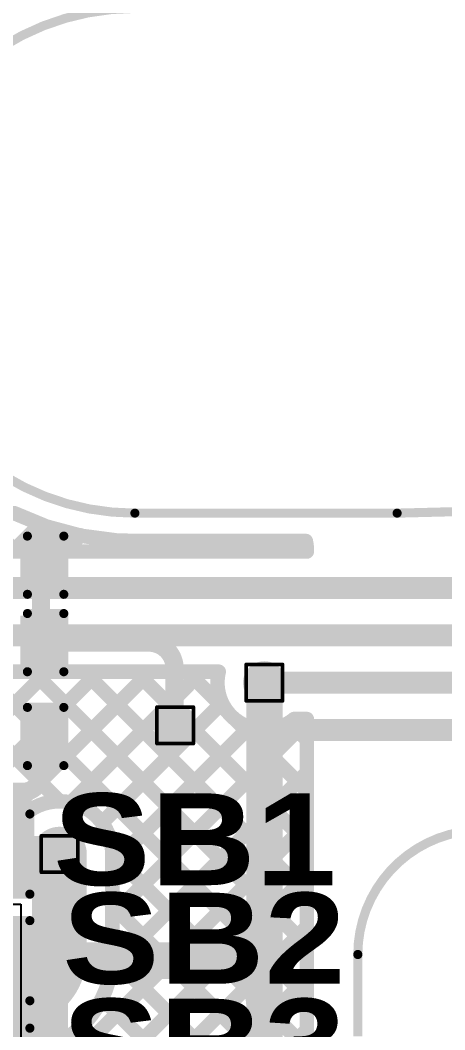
# Model space of a CAD drawing. Header units: inches. Extents: x -17 to 349, y -40 to 215.
# Drawn here: x 111.03 to 116.95, y 122.64 to 136.72 of the extents above; entities that cross this region are included whole.
import ezdxf

# ---------------------------------------------------------------- set-up
doc = ezdxf.new("R2010")
doc.units = ezdxf.units.IN
for name, color, linetype in [('Board Outline', 216, 'Continuous'), ('Bottom Layer', 5, 'Continuous'), ('Drill Drawing', 1, 'Continuous'), ('Top Layer', 1, 'Continuous'), ('Top Overlay', 2, 'Continuous'), ('Top Paste', 8, 'Continuous'), ('Top Solder', 216, 'Continuous'), ('Via Holes', 16, 'Continuous')]:
    doc.layers.add(name, color=color, linetype=linetype)
doc.styles.add('Arial Black_Bold', font='', dxfattribs={"height": 0.2})
doc.styles.get('Arial Black_Bold').set_extended_font_data('Arial Black', bold=True)

# ---------------------------------------------------------------- blocks, each defined once
blk = doc.blocks.new('C___0402_57')
at = {"layer": 'Top Layer'}
for points in [[(-0.699, -0.318), (-0.699, 0.318), (-0.241, 0.318), (-0.241, -0.318)], [(0.241, -0.318), (0.241, 0.318), (0.699, 0.318), (0.699, -0.318)]]:
    blk.add_hatch(color=1, dxfattribs=at).paths.add_polyline_path(points)
at = {"layer": 'Top Paste'}
for points in [[(-0.699, -0.318), (-0.699, 0.318), (-0.241, 0.318), (-0.241, -0.318)], [(0.241, -0.318), (0.241, 0.318), (0.699, 0.318), (0.699, -0.318)]]:
    blk.add_hatch(color=8, dxfattribs=at).paths.add_polyline_path(points)
at = {"layer": 'Top Solder'}
for points in [[(-0.758, -0.377), (-0.758, 0.377), (-0.181, 0.377), (-0.181, -0.377)], [(0.181, -0.377), (0.181, 0.377), (0.758, 0.377), (0.758, -0.377)]]:
    blk.add_hatch(color=216, dxfattribs=at).paths.add_polyline_path(points)
at = {"layer": 'Top Overlay', "const_width": 0.127}
for points in [[(-0.279, 0.406), (-0.787, 0.406)], [(-0.787, 0.406), (-0.787, -0.406)], [(0.787, 0.406), (0.279, 0.406)], [(0.787, 0.406), (0.787, -0.406)], [(-0.279, -0.406), (-0.787, -0.406)], [(0.787, -0.406), (0.279, -0.406)]]:
    blk.add_lwpolyline(points, dxfattribs=at)
at = {"layer": 'Top Overlay', "const_width": 0.0635}
for points in [[(-0.819, 0.406, 1), (-0.756, 0.406, 1)], [(-0.819, 0.406, 1), (-0.756, 0.406, 1)], [(-0.311, 0.406, 1), (-0.248, 0.406, 1)], [(0.248, 0.406, 1), (0.311, 0.406, 1)], [(0.756, 0.406, 1), (0.819, 0.406, 1)], [(0.756, 0.406, 1), (0.819, 0.406, 1)], [(-0.819, -0.406, 1), (-0.756, -0.406, 1)], [(-0.819, -0.406, 1), (-0.756, -0.406, 1)], [(-0.311, -0.406, 1), (-0.248, -0.406, 1)], [(0.248, -0.406, 1), (0.311, -0.406, 1)], [(0.756, -0.406, 1), (0.819, -0.406, 1)], [(0.756, -0.406, 1), (0.819, -0.406, 1)]]:
    blk.add_lwpolyline(points, format="xyb", close=True, dxfattribs=at)
blk = doc.blocks.new('S______B______74')
at = {"layer": 'Top Layer'}
for points in [[(-1.143, -0.4445), (-1.143, 0.4445), (-0.381, 0.4445), (-0.381, -0.4445)], [(0.381, -0.4445), (0.381, 0.4445), (1.143, 0.4445), (1.143, -0.4445)]]:
    blk.add_hatch(color=1, dxfattribs=at).paths.add_polyline_path(points)
at = {"layer": 'Top Paste'}
for points in [[(-1.143, -0.4445), (-1.143, 0.4445), (-0.381, 0.4445), (-0.381, -0.4445)], [(0.381, -0.4445), (0.381, 0.4445), (1.143, 0.4445), (1.143, -0.4445)]]:
    blk.add_hatch(color=8, dxfattribs=at).paths.add_polyline_path(points)
at = {"layer": 'Top Solder'}
for points in [[(-1.2446, -0.5461), (-1.2446, 0.5461), (-0.2794, 0.5461), (-0.2794, -0.5461)], [(0.2794, -0.5461), (0.2794, 0.5461), (1.2446, 0.5461), (1.2446, -0.5461)]]:
    blk.add_hatch(color=216, dxfattribs=at).paths.add_polyline_path(points)
at = {"layer": 'Top Overlay', "const_width": 0.127}
for points in [[(1.27, 0.5588), (-1.27, 0.5588)], [(-1.27, 0.5588), (-1.27, -0.5588)], [(1.27, 0.5588), (1.27, -0.5588)], [(1.27, -0.5588), (-1.27, -0.5588)]]:
    blk.add_lwpolyline(points, dxfattribs=at)
at = {"layer": 'Top Overlay', "const_width": 0.0635}
for points in [[(-1.30175, 0.5588, 1), (-1.23825, 0.5588, 1)], [(-1.30175, 0.5588, 1), (-1.23825, 0.5588, 1)], [(1.23825, 0.5588, 1), (1.30175, 0.5588, 1)], [(1.23825, 0.5588, 1), (1.30175, 0.5588, 1)], [(-1.30175, -0.5588, 1), (-1.23825, -0.5588, 1)], [(-1.30175, -0.5588, 1), (-1.23825, -0.5588, 1)], [(1.23825, -0.5588, 1), (1.30175, -0.5588, 1)], [(1.23825, -0.5588, 1), (1.30175, -0.5588, 1)]]:
    blk.add_lwpolyline(points, format="xyb", close=True, dxfattribs=at)
blk = doc.blocks.new('S______B______75')
at = {"layer": 'Top Layer'}
for points in [[(-1.143, -0.4445), (-1.143, 0.4445), (-0.381, 0.4445), (-0.381, -0.4445)], [(0.381, -0.4445), (0.381, 0.4445), (1.143, 0.4445), (1.143, -0.4445)]]:
    blk.add_hatch(color=1, dxfattribs=at).paths.add_polyline_path(points)
at = {"layer": 'Top Paste'}
for points in [[(-1.143, -0.4445), (-1.143, 0.4445), (-0.381, 0.4445), (-0.381, -0.4445)], [(0.381, -0.4445), (0.381, 0.4445), (1.143, 0.4445), (1.143, -0.4445)]]:
    blk.add_hatch(color=8, dxfattribs=at).paths.add_polyline_path(points)
at = {"layer": 'Top Solder'}
for points in [[(-1.2446, -0.5461), (-1.2446, 0.5461), (-0.2794, 0.5461), (-0.2794, -0.5461)], [(0.2794, -0.5461), (0.2794, 0.5461), (1.2446, 0.5461), (1.2446, -0.5461)]]:
    blk.add_hatch(color=216, dxfattribs=at).paths.add_polyline_path(points)
at = {"layer": 'Top Overlay', "const_width": 0.127}
for points in [[(1.27, 0.5588), (-1.27, 0.5588)], [(-1.27, 0.5588), (-1.27, -0.5588)], [(1.27, 0.5588), (1.27, -0.5588)], [(1.27, -0.5588), (-1.27, -0.5588)]]:
    blk.add_lwpolyline(points, dxfattribs=at)
at = {"layer": 'Top Overlay', "const_width": 0.0635}
for points in [[(-1.30175, 0.5588, 1), (-1.23825, 0.5588, 1)], [(-1.30175, 0.5588, 1), (-1.23825, 0.5588, 1)], [(1.23825, 0.5588, 1), (1.30175, 0.5588, 1)], [(1.23825, 0.5588, 1), (1.30175, 0.5588, 1)], [(-1.30175, -0.5588, 1), (-1.23825, -0.5588, 1)], [(-1.30175, -0.5588, 1), (-1.23825, -0.5588, 1)], [(1.23825, -0.5588, 1), (1.30175, -0.5588, 1)], [(1.23825, -0.5588, 1), (1.30175, -0.5588, 1)]]:
    blk.add_lwpolyline(points, format="xyb", close=True, dxfattribs=at)
blk = doc.blocks.new('S______B______76')
at = {"layer": 'Top Layer'}
for points in [[(-1.143, -0.445), (-1.143, 0.445), (-0.381, 0.445), (-0.381, -0.445)], [(0.381, -0.445), (0.381, 0.445), (1.143, 0.445), (1.143, -0.445)]]:
    blk.add_hatch(color=1, dxfattribs=at).paths.add_polyline_path(points)
at = {"layer": 'Top Paste'}
for points in [[(-1.143, -0.445), (-1.143, 0.445), (-0.381, 0.445), (-0.381, -0.445)], [(0.381, -0.445), (0.381, 0.445), (1.143, 0.445), (1.143, -0.445)]]:
    blk.add_hatch(color=8, dxfattribs=at).paths.add_polyline_path(points)
at = {"layer": 'Top Solder'}
for points in [[(-1.245, -0.546), (-1.245, 0.546), (-0.279, 0.546), (-0.279, -0.546)], [(0.279, -0.546), (0.279, 0.546), (1.245, 0.546), (1.245, -0.546)]]:
    blk.add_hatch(color=216, dxfattribs=at).paths.add_polyline_path(points)
at = {"layer": 'Top Overlay', "const_width": 0.127}
for points in [[(-1.27, 0.559), (1.27, 0.559)], [(-1.27, -0.559), (-1.27, 0.559)], [(1.27, -0.559), (1.27, 0.559)], [(-1.27, -0.559), (1.27, -0.559)]]:
    blk.add_lwpolyline(points, dxfattribs=at)
at = {"layer": 'Top Overlay', "const_width": 0.0635}
for points in [[(-1.302, 0.559, 1), (-1.238, 0.559, 1)], [(-1.302, 0.559, 1), (-1.238, 0.559, 1)], [(1.238, 0.559, 1), (1.302, 0.559, 1)], [(1.238, 0.559, 1), (1.302, 0.559, 1)], [(-1.302, -0.559, 1), (-1.238, -0.559, 1)], [(-1.302, -0.559, 1), (-1.238, -0.559, 1)], [(1.238, -0.559, 1), (1.302, -0.559, 1)], [(1.238, -0.559, 1), (1.302, -0.559, 1)]]:
    blk.add_lwpolyline(points, format="xyb", close=True, dxfattribs=at)
at = {"layer": 'Top Overlay', "style": 'Arial Black_Bold'}
blk.add_text('SB1', height=1.27, dxfattribs=at).set_placement((1.598, -0.423))
blk = doc.blocks.new('C___0402_87')
at = {"layer": 'Top Layer'}
for points in [[(-0.699, -0.318), (-0.699, 0.318), (-0.241, 0.318), (-0.241, -0.318)], [(0.241, -0.318), (0.241, 0.318), (0.699, 0.318), (0.699, -0.318)]]:
    blk.add_hatch(color=1, dxfattribs=at).paths.add_polyline_path(points)
at = {"layer": 'Top Paste'}
for points in [[(-0.699, -0.318), (-0.699, 0.318), (-0.241, 0.318), (-0.241, -0.318)], [(0.241, -0.318), (0.241, 0.318), (0.699, 0.318), (0.699, -0.318)]]:
    blk.add_hatch(color=8, dxfattribs=at).paths.add_polyline_path(points)
at = {"layer": 'Top Solder'}
for points in [[(-0.758, -0.377), (-0.758, 0.377), (-0.181, 0.377), (-0.181, -0.377)], [(0.181, -0.377), (0.181, 0.377), (0.758, 0.377), (0.758, -0.377)]]:
    blk.add_hatch(color=216, dxfattribs=at).paths.add_polyline_path(points)
at = {"layer": 'Top Overlay', "const_width": 0.127}
for points in [[(-0.787, 0.406), (-0.279, 0.406)], [(-0.787, -0.406), (-0.787, 0.406)], [(0.279, 0.406), (0.787, 0.406)], [(0.787, -0.406), (0.787, 0.406)], [(-0.787, -0.406), (-0.279, -0.406)], [(0.279, -0.406), (0.787, -0.406)]]:
    blk.add_lwpolyline(points, dxfattribs=at)
at = {"layer": 'Top Overlay', "const_width": 0.0635}
for points in [[(-0.819, 0.406, 1), (-0.756, 0.406, 1)], [(-0.819, 0.406, 1), (-0.756, 0.406, 1)], [(-0.311, 0.406, 1), (-0.248, 0.406, 1)], [(0.248, 0.406, 1), (0.311, 0.406, 1)], [(0.756, 0.406, 1), (0.819, 0.406, 1)], [(0.756, 0.406, 1), (0.819, 0.406, 1)], [(-0.819, -0.406, 1), (-0.756, -0.406, 1)], [(-0.819, -0.406, 1), (-0.756, -0.406, 1)], [(-0.311, -0.406, 1), (-0.248, -0.406, 1)], [(0.248, -0.406, 1), (0.311, -0.406, 1)], [(0.756, -0.406, 1), (0.819, -0.406, 1)], [(0.756, -0.406, 1), (0.819, -0.406, 1)]]:
    blk.add_lwpolyline(points, format="xyb", close=True, dxfattribs=at)
blk = doc.blocks.new('C___0402_93')
at = {"layer": 'Top Layer'}
for points in [[(-0.699, -0.318), (-0.699, 0.318), (-0.241, 0.318), (-0.241, -0.318)], [(0.241, -0.318), (0.241, 0.318), (0.699, 0.318), (0.699, -0.318)]]:
    blk.add_hatch(color=1, dxfattribs=at).paths.add_polyline_path(points)
at = {"layer": 'Top Paste'}
for points in [[(-0.699, -0.318), (-0.699, 0.318), (-0.241, 0.318), (-0.241, -0.318)], [(0.241, -0.318), (0.241, 0.318), (0.699, 0.318), (0.699, -0.318)]]:
    blk.add_hatch(color=8, dxfattribs=at).paths.add_polyline_path(points)
at = {"layer": 'Top Solder'}
for points in [[(-0.758, -0.377), (-0.758, 0.377), (-0.181, 0.377), (-0.181, -0.377)], [(0.181, -0.377), (0.181, 0.377), (0.758, 0.377), (0.758, -0.377)]]:
    blk.add_hatch(color=216, dxfattribs=at).paths.add_polyline_path(points)
at = {"layer": 'Top Overlay', "const_width": 0.127}
for points in [[(-0.279, 0.406), (-0.787, 0.406)], [(-0.787, 0.406), (-0.787, -0.406)], [(0.787, 0.406), (0.279, 0.406)], [(0.787, 0.406), (0.787, -0.406)], [(-0.279, -0.406), (-0.787, -0.406)], [(0.787, -0.406), (0.279, -0.406)]]:
    blk.add_lwpolyline(points, dxfattribs=at)
at = {"layer": 'Top Overlay', "const_width": 0.0635}
for points in [[(-0.819, 0.406, 1), (-0.756, 0.406, 1)], [(-0.819, 0.406, 1), (-0.756, 0.406, 1)], [(-0.311, 0.406, 1), (-0.248, 0.406, 1)], [(0.248, 0.406, 1), (0.311, 0.406, 1)], [(0.756, 0.406, 1), (0.819, 0.406, 1)], [(0.756, 0.406, 1), (0.819, 0.406, 1)], [(-0.819, -0.406, 1), (-0.756, -0.406, 1)], [(-0.819, -0.406, 1), (-0.756, -0.406, 1)], [(-0.311, -0.406, 1), (-0.248, -0.406, 1)], [(0.248, -0.406, 1), (0.311, -0.406, 1)], [(0.756, -0.406, 1), (0.819, -0.406, 1)], [(0.756, -0.406, 1), (0.819, -0.406, 1)]]:
    blk.add_lwpolyline(points, format="xyb", close=True, dxfattribs=at)

msp = doc.modelspace()

# ---------------------------------------------------------------- hatches: boundary and pattern name
at = {"layer": 'Bottom Layer'}
h = msp.add_hatch(color=5, dxfattribs=at)
edge = h.paths.add_edge_path()
edge.add_arc((114.437, 127.481), 0.3, 0, 360)
h = msp.add_hatch(color=5, dxfattribs=at)
edge = h.paths.add_edge_path()
edge.add_arc((113.192, 126.886), 0.3, 0, 360)
h = msp.add_hatch(color=5, dxfattribs=at)
edge = h.paths.add_edge_path()
edge.add_arc((111.578, 125.09), 0.3, 0, 360)
at = {"layer": 'Top Layer'}
h = msp.add_hatch(color=1, dxfattribs=at)
edge = h.paths.add_edge_path()
edge.add_arc((114.437, 127.481), 0.3, 0, 360)
h = msp.add_hatch(color=1, dxfattribs=at)
edge = h.paths.add_edge_path()
edge.add_arc((113.192, 126.886), 0.3, 0, 360)
h = msp.add_hatch(color=1, dxfattribs=at)
edge = h.paths.add_edge_path()
edge.add_arc((111.578, 125.09), 0.3, 0, 360)
for points in [[(111.405, 120.674), (111.695, 120.674), (111.695, 123.603), (111.405, 123.603)], [(110.657, 121.658), (111.531, 121.658), (111.531, 123.446), (110.657, 123.446)]]:
    msp.add_hatch(color=1, dxfattribs=at).paths.add_polyline_path(points)
at = {"layer": 'Via Holes'}
h = msp.add_hatch(color=7, dxfattribs=at)
edge = h.paths.add_edge_path()
edge.add_arc((114.437, 127.481), 0.15, 0, 360)
h = msp.add_hatch(color=7, dxfattribs=at)
edge = h.paths.add_edge_path()
edge.add_arc((113.192, 126.886), 0.15, 0, 360)
h = msp.add_hatch(color=7, dxfattribs=at)
edge = h.paths.add_edge_path()
edge.add_arc((111.578, 125.09), 0.15, 0, 360)

# ---------------------------------------------------------------- linework, layer by layer
at = {"layer": 'Board Outline', "const_width": 0.127}
for points in [[(109.172, 133.302, -0.424824), (112.627, 136.885)], [(112.629, 129.845, -0.414214), (109.172, 133.302)], [(115.74, 123.689, -0.389016), (117.325, 125.418)]]:
    msp.add_lwpolyline(points, format="xyb", dxfattribs=at)
for points in [[(116.289, 129.845), (122.503, 130.003)], [(112.629, 129.845), (116.289, 129.845)], [(115.74, 122.548), (115.74, 123.689)]]:
    msp.add_lwpolyline(points, dxfattribs=at)
at = {"layer": 'Board Outline', "const_width": 0.0635}
for points in [[(112.598, 129.845, 1), (112.661, 129.845, 1)], [(112.598, 129.845, 1), (112.661, 129.845, 1)], [(116.257, 129.845, 1), (116.32, 129.845, 1)], [(116.257, 129.845, 1), (116.32, 129.845, 1)], [(115.708, 123.689, 1), (115.772, 123.689, 1)], [(115.708, 123.689, 1), (115.772, 123.689, 1)]]:
    msp.add_lwpolyline(points, format="xyb", close=True, dxfattribs=at)
at = {"layer": 'Bottom Layer'}
for points, const_width in [([(105, 135.278), (110.968, 129.31)], 0.203), ([(110.951, 129.843), (111.369, 129.67)], 0.203), ([(110.927, 129.31), (111.311, 129.694)], 0.203), ([(111.297, 129.7), (111.686, 129.31)], 0.203), ([(111.417, 129.653), (111.854, 129.536)], 0.203), ([(111.645, 129.31), (111.871, 129.535)], 0.203), ([(111.904, 129.526), (112.352, 129.467)], 0.203), ([(112.232, 129.483), (112.405, 129.31)], 0.203), ([(112.364, 129.31), (112.514, 129.46)], 0.203), ([(112.39, 129.464), (112.617, 129.457)], 0.203), ([(112.629, 129.456), (115.014, 129.456)], 0.203), ([(112.977, 129.456), (113.123, 129.31)], 0.203), ([(113.082, 129.31), (113.229, 129.456)], 0.203), ([(113.695, 129.456), (113.842, 129.31)], 0.203), ([(113.801, 129.31), (113.947, 129.456)], 0.203), ([(114.413, 129.456), (114.56, 129.31)], 0.203), ([(114.519, 129.31), (114.666, 129.456)], 0.203), ([(105.837, 129.31), (115.028, 129.31)], 0.203), ([(104.006, 128.802), (122.558, 128.802)], 0.305), ([(103.354, 128.141), (122.558, 128.141)], 0.305), ([(103.774, 127.633), (113.799, 127.633)], 0.203), ([(108.275, 123.784), (112.124, 127.633)], 0.203), ([(108.71, 124.938), (111.406, 127.633)], 0.203), ([(108.993, 123.784), (112.843, 127.633)], 0.203), ([(109.052, 127.633), (111.067, 125.619)], 0.203), ([(109.771, 127.633), (111.578, 125.826)], 0.203), ([(110.489, 127.633), (115.028, 123.094)], 0.203), ([(111.208, 127.633), (115.028, 123.813)], 0.203), ([(111.737, 125.809), (113.561, 127.633)], 0.203), ([(111.926, 127.633), (115.028, 124.531)], 0.203), ([(112.644, 127.633), (115.028, 125.25)], 0.203), ([(113.363, 127.633), (113.924, 127.072)], 0.203), ([(114.437, 127.481), (122.558, 127.481)], 0.305), ([(112.172, 125.526), (113.845, 127.199)], 0.203), ([(112.315, 124.232), (115.028, 126.945)], 0.203), ([(114.028, 126.969), (115.028, 125.968)], 0.203), ([(114.788, 126.927), (115.028, 126.686)], 0.203), ([(114.851, 126.973), (115.028, 126.973)], 0.203), ([(115.028, 126.973), (115.028, 121.108)], 0.203), ([(115.028, 126.973), (115.028, 121.108)], 0.203), ([(112.315, 124.95), (114.225, 126.86)], 0.203), ([(114.54, 126.821), (122.558, 126.821)], 0.305), ([(112.302, 123.501), (115.028, 126.227)], 0.203), ([(106.722, 117.202), (115.028, 125.508)], 0.203), ([(111.578, 123.689), (111.578, 125.09)], 0.762), ([(112.315, 125.089), (115.028, 122.376)], 0.203), ([(112.315, 123.689), (112.315, 125.09)], 0.203), ([(107.743, 117.504), (115.028, 124.79)], 0.203), ([(112.315, 124.371), (115.028, 121.657)], 0.203), ([(112.695, 121.738), (115.028, 124.072)], 0.203), ([(112.315, 123.653), (115.042, 120.926)], 0.203), ([(91.755, 123.047), (110.937, 123.047)], 0.762), ([(113.408, 121.733), (115.028, 123.353)], 0.203), ([(112.172, 123.077), (113.51, 121.739)], 0.203), ([(111.862, 122.668), (112.797, 121.734)], 0.203), ([(113.95, 121.556), (115.028, 122.635)], 0.203)]:
    msp.add_lwpolyline(points, dxfattribs=dict(at, const_width=const_width))
for points, const_width in [([(110.901, 129.843, 1), (111.002, 129.843, 1)], 0.102), ([(111.246, 129.7, 1), (111.347, 129.7, 1)], 0.102), ([(111.26, 129.694, 1), (111.362, 129.694, 1)], 0.102), ([(111.318, 129.67, 1), (111.42, 129.67, 1)], 0.102), ([(111.367, 129.653, 1), (111.468, 129.653, 1)], 0.102), ([(111.803, 129.536, 1), (111.905, 129.536, 1)], 0.102), ([(111.82, 129.535, 1), (111.922, 129.535, 1)], 0.102), ([(111.853, 129.526, 1), (111.955, 129.526, 1)], 0.102), ([(112.181, 129.483, 1), (112.282, 129.483, 1)], 0.102), ([(112.302, 129.467, 1), (112.403, 129.467, 1)], 0.102), ([(112.34, 129.464, 1), (112.441, 129.464, 1)], 0.102), ([(112.463, 129.46, 1), (112.565, 129.46, 1)], 0.102), ([(112.566, 129.457, 1), (112.667, 129.457, 1)], 0.102), ([(112.578, 129.456, 1), (112.68, 129.456, 1)], 0.102), ([(112.926, 129.456, 1), (113.027, 129.456, 1)], 0.102), ([(113.178, 129.456, 1), (113.28, 129.456, 1)], 0.102), ([(113.644, 129.456, 1), (113.746, 129.456, 1)], 0.102), ([(113.897, 129.456, 1), (113.998, 129.456, 1)], 0.102), ([(114.363, 129.456, 1), (114.464, 129.456, 1)], 0.102), ([(114.615, 129.456, 1), (114.717, 129.456, 1)], 0.102), ([(114.964, 129.456, 1), (115.065, 129.456, 1)], 0.102), ([(114.964, 129.456, 1), (115.065, 129.456, 1)], 0.102), ([(110.917, 129.31, 1), (111.019, 129.31, 1)], 0.102), ([(111.595, 129.31, 1), (111.696, 129.31, 1)], 0.102), ([(111.636, 129.31, 1), (111.737, 129.31, 1)], 0.102), ([(112.313, 129.31, 1), (112.415, 129.31, 1)], 0.102), ([(112.354, 129.31, 1), (112.456, 129.31, 1)], 0.102), ([(113.031, 129.31, 1), (113.133, 129.31, 1)], 0.102), ([(113.073, 129.31, 1), (113.174, 129.31, 1)], 0.102), ([(113.75, 129.31, 1), (113.851, 129.31, 1)], 0.102), ([(113.791, 129.31, 1), (113.893, 129.31, 1)], 0.102), ([(114.468, 129.31, 1), (114.57, 129.31, 1)], 0.102), ([(114.509, 129.31, 1), (114.611, 129.31, 1)], 0.102), ([(114.978, 129.34, 1), (115.079, 129.34, 1)], 0.102), ([(114.978, 129.31, 1), (115.079, 129.31, 1)], 0.102), ([(111.157, 127.633, 1), (111.258, 127.633, 1)], 0.102), ([(111.355, 127.633, 1), (111.457, 127.633, 1)], 0.102), ([(111.875, 127.633, 1), (111.977, 127.633, 1)], 0.102), ([(112.073, 127.633, 1), (112.175, 127.633, 1)], 0.102), ([(112.594, 127.633, 1), (112.695, 127.633, 1)], 0.102), ([(112.792, 127.633, 1), (112.894, 127.633, 1)], 0.102), ([(113.312, 127.633, 1), (113.414, 127.633, 1)], 0.102), ([(113.51, 127.633, 1), (113.612, 127.633, 1)], 0.102), ([(113.748, 127.633, 1), (113.85, 127.633, 1)], 0.102), ([(113.748, 127.633, 1), (113.85, 127.633, 1)], 0.102), ([(114.36, 127.481, 1), (114.513, 127.481, 1)], 0.152), ([(113.794, 127.199, 1), (113.896, 127.199, 1)], 0.102), ([(113.874, 127.072, 1), (113.975, 127.072, 1)], 0.102), ([(113.977, 126.969, 1), (114.078, 126.969, 1)], 0.102), ([(114.737, 126.927, 1), (114.838, 126.927, 1)], 0.102), ([(114.8, 126.973, 1), (114.902, 126.973, 1)], 0.102), ([(114.8, 126.973, 1), (114.902, 126.973, 1)], 0.102), ([(114.978, 126.973, 1), (115.079, 126.973, 1)], 0.102), ([(114.978, 126.973, 1), (115.079, 126.973, 1)], 0.102), ([(114.978, 126.973, 1), (115.079, 126.973, 1)], 0.102), ([(114.978, 126.945, 1), (115.079, 126.945, 1)], 0.102), ([(114.174, 126.86, 1), (114.276, 126.86, 1)], 0.102), ([(114.463, 126.821, 1), (114.616, 126.821, 1)], 0.152), ([(114.978, 126.686, 1), (115.079, 126.686, 1)], 0.102), ([(114.978, 126.227, 1), (115.079, 126.227, 1)], 0.102), ([(114.978, 125.968, 1), (115.079, 125.968, 1)], 0.102), ([(111.527, 125.826, 1), (111.629, 125.826, 1)], 0.102), ([(111.686, 125.809, 1), (111.787, 125.809, 1)], 0.102), ([(111.016, 125.619, 1), (111.117, 125.619, 1)], 0.102), ([(112.121, 125.526, 1), (112.223, 125.526, 1)], 0.102), ([(114.978, 125.508, 1), (115.079, 125.508, 1)], 0.102), ([(111.388, 125.09, 1), (111.769, 125.09, 1)], 0.381), ([(114.978, 125.25, 1), (115.079, 125.25, 1)], 0.102), ([(112.264, 125.089, 1), (112.366, 125.089, 1)], 0.102), ([(112.264, 125.09, 1), (112.366, 125.09, 1)], 0.102), ([(112.264, 125.09, 1), (112.366, 125.09, 1)], 0.102), ([(112.264, 124.95, 1), (112.366, 124.95, 1)], 0.102), ([(114.978, 124.79, 1), (115.079, 124.79, 1)], 0.102), ([(114.978, 124.531, 1), (115.079, 124.531, 1)], 0.102), ([(112.264, 124.371, 1), (112.366, 124.371, 1)], 0.102), ([(112.264, 124.232, 1), (112.366, 124.232, 1)], 0.102), ([(111.388, 123.689, 1), (111.769, 123.689, 1)], 0.381), ([(111.388, 123.689, 1), (111.769, 123.689, 1)], 0.381), ([(114.978, 124.072, 1), (115.079, 124.072, 1)], 0.102), ([(112.264, 123.689, 1), (112.366, 123.689, 1)], 0.102), ([(112.264, 123.689, 1), (112.366, 123.689, 1)], 0.102), ([(114.978, 123.813, 1), (115.079, 123.813, 1)], 0.102), ([(112.264, 123.653, 1), (112.365, 123.653, 1)], 0.102), ([(112.251, 123.501, 1), (112.353, 123.501, 1)], 0.102), ([(110.746, 123.047, 1), (111.127, 123.047, 1)], 0.381), ([(110.746, 123.047, 1), (111.127, 123.047, 1)], 0.381), ([(114.978, 123.353, 1), (115.079, 123.353, 1)], 0.102), ([(112.121, 123.077, 1), (112.222, 123.077, 1)], 0.102), ([(114.978, 123.094, 1), (115.079, 123.094, 1)], 0.102), ([(111.812, 122.668, 1), (111.913, 122.668, 1)], 0.102), ([(114.978, 122.635, 1), (115.079, 122.635, 1)], 0.102)]:
    msp.add_lwpolyline(points, format="xyb", close=True, dxfattribs=dict(at, const_width=const_width))
for points, const_width in [([(115.014, 129.456, -0.058237), (115.028, 129.34)], 0.203), ([(114.851, 126.973, -0.717575), (113.799, 127.633)], 0.203), ([(110.842, 125.09, -1), (112.315, 125.09)], 0.203), ([(111.578, 123.689, -0.414214), (110.937, 123.047)], 0.762), ([(112.315, 123.689, -0.414214), (110.937, 122.311)], 0.203)]:
    msp.add_lwpolyline(points, format="xyb", dxfattribs=dict(at, const_width=const_width))
at = {"layer": 'Drill Drawing', "const_width": 0.0508}
for points in [[(114.183, 127.735), (114.691, 127.735)], [(114.183, 127.227), (114.183, 127.735)], [(114.691, 127.227), (114.691, 127.735)], [(112.938, 127.14), (113.446, 127.14)], [(112.938, 126.632), (112.938, 127.14)], [(113.446, 126.632), (113.446, 127.14)], [(114.183, 127.227), (114.691, 127.227)], [(112.938, 126.632), (113.446, 126.632)], [(111.324, 125.344), (111.832, 125.344)], [(111.324, 124.836), (111.324, 125.344)], [(111.832, 124.836), (111.832, 125.344)], [(111.324, 124.836), (111.832, 124.836)]]:
    msp.add_lwpolyline(points, dxfattribs=at)
at = {"layer": 'Drill Drawing', "const_width": 0.0254}
for points in [[(114.17, 127.735, 1), (114.195, 127.735, 1)], [(114.17, 127.735, 1), (114.195, 127.735, 1)], [(114.678, 127.735, 1), (114.703, 127.735, 1)], [(114.678, 127.735, 1), (114.703, 127.735, 1)], [(112.925, 127.14, 1), (112.951, 127.14, 1)], [(112.925, 127.14, 1), (112.951, 127.14, 1)], [(113.433, 127.14, 1), (113.459, 127.14, 1)], [(113.433, 127.14, 1), (113.459, 127.14, 1)], [(114.17, 127.227, 1), (114.195, 127.227, 1)], [(114.17, 127.227, 1), (114.195, 127.227, 1)], [(114.678, 127.227, 1), (114.703, 127.227, 1)], [(114.678, 127.227, 1), (114.703, 127.227, 1)], [(112.925, 126.632, 1), (112.951, 126.632, 1)], [(112.925, 126.632, 1), (112.951, 126.632, 1)], [(113.433, 126.632, 1), (113.459, 126.632, 1)], [(113.433, 126.632, 1), (113.459, 126.632, 1)], [(111.312, 125.344, 1), (111.337, 125.344, 1)], [(111.312, 125.344, 1), (111.337, 125.344, 1)], [(111.82, 125.344, 1), (111.845, 125.344, 1)], [(111.82, 125.344, 1), (111.845, 125.344, 1)], [(111.312, 124.836, 1), (111.337, 124.836, 1)], [(111.312, 124.836, 1), (111.337, 124.836, 1)], [(111.82, 124.836, 1), (111.845, 124.836, 1)], [(111.82, 124.836, 1), (111.845, 124.836, 1)]]:
    msp.add_lwpolyline(points, format="xyb", close=True, dxfattribs=at)
at = {"layer": 'Top Layer'}
for p, q in [((110.084, 124.391), (111.038, 124.391)), ((111.038, 124.391), (111.038, 121.658))]:
    msp.add_line(p, q, dxfattribs=at)
for points, const_width in [([(111.321, 129.119), (111.321, 129.144)], 0.254), ([(111.321, 128.064), (111.321, 129.119)], 0.254), ([(111.321, 128.039), (112.826, 128.039)], 0.254), ([(113.184, 126.894), (113.184, 127.68)], 0.254), ([(114.437, 124.225), (114.437, 127.481)], 0.508), ([(111.321, 126.208), (111.321, 126.73)], 0.254), ([(111.227, 126.013), (111.266, 126.051)], 0.254), ([(109.35, 125.958), (111.07, 125.958)], 0.254), ([(110.657, 125.09), (111.578, 125.09)], 0.508), ([(114.437, 122.98), (114.437, 124.225)], 0.508), ([(110.657, 123.603), (111.285, 123.603)], 0.508), ([(111.285, 123.603), (111.573, 123.603)], 0.508), ([(111.573, 123.603), (113.814, 123.603)], 0.508), ([(113.814, 123.603), (114.322, 123.603)], 0.508), ([(111.505, 123.535), (111.573, 123.603)], 0.254), ([(111.531, 123.362), (111.531, 123.535)], 0.254), ([(111.531, 120.834), (111.531, 123.362)], 0.254), ([(114.437, 120.224), (114.437, 122.98)], 0.508)]:
    msp.add_lwpolyline(points, dxfattribs=dict(at, const_width=const_width))
for points, const_width in [([(111.257, 129.144, 1), (111.384, 129.144, 1)], 0.127), ([(111.257, 129.119, 1), (111.384, 129.119, 1)], 0.127), ([(111.257, 129.119, 1), (111.384, 129.119, 1)], 0.127), ([(111.257, 128.064, 1), (111.384, 128.064, 1)], 0.127), ([(111.257, 128.039, 1), (111.384, 128.039, 1)], 0.127), ([(112.762, 128.039, 1), (112.889, 128.039, 1)], 0.127), ([(112.762, 128.039, 1), (112.889, 128.039, 1)], 0.127), ([(113.121, 127.68, 1), (113.248, 127.68, 1)], 0.127), ([(113.121, 127.68, 1), (113.248, 127.68, 1)], 0.127), ([(114.31, 127.481, 1), (114.564, 127.481, 1)], 0.254), ([(113.121, 126.894, 1), (113.248, 126.894, 1)], 0.127), ([(111.257, 126.73, 1), (111.384, 126.73, 1)], 0.127), ([(111.257, 126.208, 1), (111.384, 126.208, 1)], 0.127), ([(111.257, 126.208, 1), (111.384, 126.208, 1)], 0.127), ([(111.202, 126.051, 1), (111.329, 126.051, 1)], 0.127), ([(111.202, 126.051, 1), (111.329, 126.051, 1)], 0.127), ([(111.007, 125.958, 1), (111.134, 125.958, 1)], 0.127), ([(111.007, 125.958, 1), (111.134, 125.958, 1)], 0.127), ([(111.164, 126.013, 1), (111.291, 126.013, 1)], 0.127), ([(111.164, 126.013, 1), (111.291, 126.013, 1)], 0.127), ([(111.451, 125.09, 1), (111.705, 125.09, 1)], 0.254), ([(114.31, 124.225, 1), (114.564, 124.225, 1)], 0.254), ([(114.31, 124.225, 1), (114.564, 124.225, 1)], 0.254), ([(114.31, 124.225, 1), (114.564, 124.225, 1)], 0.254), ([(111.158, 123.603, 1), (111.412, 123.603, 1)], 0.254), ([(111.158, 123.603, 1), (111.412, 123.603, 1)], 0.254), ([(111.158, 123.603, 1), (111.412, 123.603, 1)], 0.254), ([(111.158, 123.603, 1), (111.412, 123.603, 1)], 0.254), ([(111.446, 123.603, 1), (111.7, 123.603, 1)], 0.254), ([(111.446, 123.603, 1), (111.7, 123.603, 1)], 0.254), ([(111.841, 123.599, 1), (112.095, 123.599, 1)], 0.254), ([(113.687, 123.603, 1), (113.941, 123.603, 1)], 0.254), ([(113.687, 123.603, 1), (113.941, 123.603, 1)], 0.254), ([(113.687, 123.603, 1), (113.941, 123.603, 1)], 0.254), ([(113.687, 123.603, 1), (113.941, 123.603, 1)], 0.254), ([(114.195, 123.603, 1), (114.449, 123.603, 1)], 0.254), ([(111.442, 123.535, 1), (111.569, 123.535, 1)], 0.127), ([(111.467, 123.535, 1), (111.594, 123.535, 1)], 0.127), ([(111.509, 123.603, 1), (111.636, 123.603, 1)], 0.127), ([(111.404, 123.362, 1), (111.658, 123.362, 1)], 0.254), ([(111.404, 123.362, 1), (111.658, 123.362, 1)], 0.254), ([(111.467, 123.362, 1), (111.594, 123.362, 1)], 0.127), ([(111.467, 123.362, 1), (111.594, 123.362, 1)], 0.127), ([(111.318, 123.075, 1), (111.572, 123.075, 1)], 0.254), ([(114.31, 122.98, 1), (114.564, 122.98, 1)], 0.254), ([(114.31, 122.98, 1), (114.564, 122.98, 1)], 0.254), ([(114.31, 122.98, 1), (114.564, 122.98, 1)], 0.254)]:
    msp.add_lwpolyline(points, format="xyb", close=True, dxfattribs=dict(at, const_width=const_width))
for points, const_width in [([(112.826, 128.039, -0.414214), (113.184, 127.68)], 0.254), ([(111.321, 126.208, -0.170558), (111.266, 126.051)], 0.254), ([(111.227, 126.013, -0.170555), (111.07, 125.958)], 0.254), ([(111.285, 123.603, -0.414214), (110.762, 124.126)], 0.508), ([(114.437, 124.225, -0.414214), (113.814, 123.603)], 0.508), ([(110.762, 123.079, -0.414214), (111.285, 123.603)], 0.508), ([(111.531, 123.362, -0.252876), (111.968, 123.599)], 0.508), ([(113.814, 123.603, -0.414214), (114.437, 122.98)], 0.508), ([(111.445, 123.075, -0.146041), (111.531, 123.362)], 0.508)]:
    msp.add_lwpolyline(points, format="xyb", dxfattribs=dict(at, const_width=const_width))

# ---------------------------------------------------------------- block references
at = {"rotation": 180}
for name, p in [('C___0402_93', (110.851, 129.119)), ('C___0402_57', (110.851, 128.039)), ('S______B______75', (109.895, 123.603)), ('S______B______74', (109.895, 122.103))]:
    msp.add_blockref(name, p, dxfattribs=at)
for name, p in [('C___0402_87', (110.851, 126.73)), ('S______B______76', (109.895, 125.09))]:
    msp.add_blockref(name, p)

# ---------------------------------------------------------------- texts
at = {"layer": 'Top Overlay', "style": 'Arial Black_Bold'}
for s, p in [('SB1', (111.493, 124.656)), ('SB2', (111.618, 123.281)), ('SB3', (111.617, 121.802))]:
    msp.add_text(s, height=1.27, dxfattribs=at).set_placement(p)

doc.saveas('drawing.dxf')
